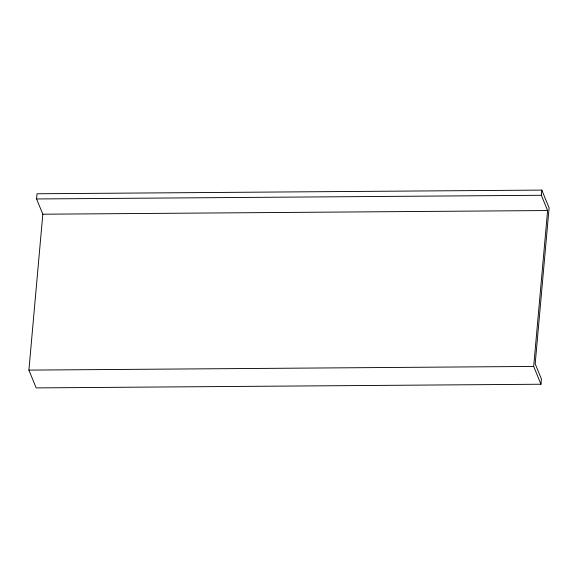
<?xml version="1.0" encoding="UTF-8"?>
<svg xmlns="http://www.w3.org/2000/svg" width="578" height="578" viewBox="0 0 578 578"><rect width="100%" height="100%" fill="white"/><g stroke="black" fill="none" stroke-linecap="round" stroke-linejoin="round"><path stroke-width="0.87" d="M36.573 198.962L37.035 193.767L541.817 190.097L549.1 207.892L535.185 363.786L541.427 379.038L540.965 384.233L36.183 387.903L28.9 370.108L42.815 214.214L36.573 198.962L541.355 195.292L547.597 210.544L533.682 366.438L540.965 384.233M541.355 195.292L541.817 190.097M42.815 214.214L547.597 210.544M28.9 370.108L533.682 366.438"/></g></svg>
